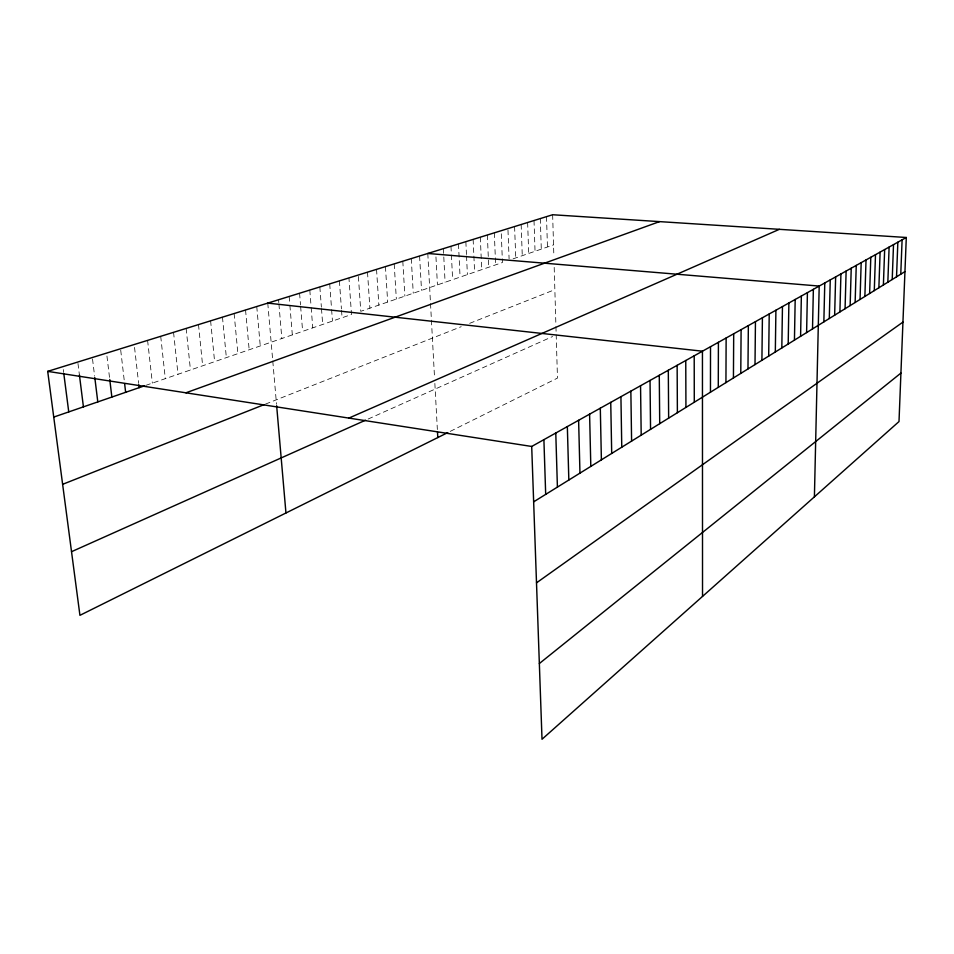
<?xml version="1.0" encoding="UTF-8"?>
<svg xmlns="http://www.w3.org/2000/svg" width="954" height="954" viewBox="0 0 954 954"><rect width="100%" height="100%" fill="white"/><g stroke="black" fill="none" stroke-linecap="round" stroke-linejoin="round"><path stroke-width="0.72" stroke-dasharray="4.77 3.58" d="M450.205 431.387L557.47 378.106L556.194 334.926M368.125 419.044L552.616 336.523M265.439 404.114L461.211 326.685M469.678 323.334L554.858 289.646M145.747 385.392L351.501 314.51L348.937 277.924M513.109 258.832L553.535 244.916M63.286 369.568L63.656 372.489M77.966 363.474L79.42 375.041M92.514 358.954L94.625 376.126M106.943 356.033L109.579 378.011M120.717 350.225L124.449 382.149M134.538 347.411L138.64 383.353M147.596 340.375L152.354 383.114M160.713 336.309L165.304 378.655M173.556 332.326L178.004 374.278M186.149 328.414L190.454 369.985M198.504 324.587L202.653 365.787M210.607 320.83L214.614 361.661M222.473 317.145L226.36 357.619M234.124 313.544L237.88 353.648M245.548 309.99L249.173 349.76M256.757 306.52L260.263 345.944M267.764 303.11L272.653 359.634M272.784 361.077L276.529 404.269M278.556 299.759L278.806 302.621M278.926 304.064L281.835 338.503M289.169 296.467L289.777 303.861M289.897 305.34L292.329 334.89M299.58 293.236L300.522 304.958M300.629 306.425L302.633 331.348M309.8 290.064L311.052 306.055M311.159 307.51L312.757 327.854M319.84 286.951L321.379 307.128M321.486 308.571L322.69 324.432M329.714 283.887L331.515 308.202M331.622 309.633L332.469 321.069M339.409 280.881L341.425 308.905M341.532 310.384L342.069 317.765M358.394 276.481L360.767 311.314L502.436 262.517L501.172 230.713M367.505 272.164L369.89 308.178M376.544 269.362L378.857 305.089M385.44 266.607L387.67 302.048M394.193 263.888L396.339 299.055M402.803 261.217L404.878 296.122M411.269 258.594L413.261 293.236M419.593 256.006L421.525 290.386M427.797 253.466L434.475 376.413M434.857 383.436L437.361 429.538M435.954 256.924L437.433 284.912M443.371 248.636L445.089 282.265M450.98 246.275L451.337 253.537M451.409 254.98L452.637 279.665M458.48 243.95L460.078 277.101M473.136 239.406L474.615 272.093M465.862 241.66L466.458 254.539M466.53 255.97L467.4 274.585M480.303 237.176L481.722 269.648M487.363 234.994L488.722 267.239M494.315 232.836L495.627 264.854M514.588 226.539L515.756 257.926M507.981 230.045L509.09 258.772M521.158 224.512L522.267 255.684M527.634 222.497L528.695 253.466M540.31 218.573L541.288 249.137M534.013 220.517L535.039 251.284M546.511 216.641L547.453 247.003M552.64 214.745L553.869 256.173M554.191 267.382L555.86 323.692M555.943 326.495L556.11 332.123"/><path stroke-width="1.43" d="M710.456 392.201L710.515 346.707M718.279 387.348L718.41 342.307M725.934 382.602L726.137 337.99M733.435 377.951L733.698 333.769M740.781 373.408L741.103 329.643M747.972 368.948L748.353 325.6M755.008 364.571L755.449 321.641M761.912 360.29L762.413 317.754M768.685 356.104L769.222 313.949M775.316 351.99L775.912 310.229M781.815 347.96L782.459 306.568M788.195 344L788.886 302.99M794.443 340.125L795.183 299.473M800.585 336.321L801.36 296.026M806.607 332.588L807.418 292.651M812.51 328.915L813.368 289.324M814.406 496.855L819.2 286.069L427.797 253.466M823.851 321.892L824.781 282.968M829.3 318.517L830.254 279.904M834.643 315.202L835.644 276.91M839.902 311.934L840.927 273.953M845.065 308.738L846.126 271.055M850.145 305.59L851.23 268.205M855.13 302.49L856.251 265.415M860.043 299.449L861.176 262.66M864.873 296.455L866.029 259.953M869.619 293.51L870.799 257.294M874.281 290.612L875.498 254.67M878.872 287.774L880.113 252.094M883.392 284.972L884.656 249.566M887.84 282.205L889.116 247.074M892.217 279.498L893.516 244.618M896.533 276.827L897.845 242.209M900.767 274.192L902.102 239.824M906.3 237.486L899.002 421.561L542.015 739.255L531.7 446.46L906.3 237.486L552.64 214.745L47.7 371.368L79.933 615.33L447.748 432.615M539.356 663.531L900.922 373.074M536.506 582.846L902.949 322.094M533.656 501.84L904.952 271.604M71.526 551.698L365.549 420.189M348.878 418.09L779.358 229.33M62.63 484.322L264.067 404.651M185.899 392.809L659.548 221.614M53.746 417.077L144.424 385.845M267.764 303.11L702.442 351.203L702.526 596.417M47.7 371.368L531.7 446.46M63.846 373.944L68.748 411.913M79.42 375.041L83.427 406.857M94.804 377.569L97.797 401.908M109.758 379.477L111.856 397.055M124.616 383.603L125.642 392.321M138.807 384.796L139.129 387.67M276.648 405.736L285.95 512.99M437.504 432.21L437.791 437.564M543.899 439.651L545.688 494.375M555.777 433.021L557.41 487.1M567.344 426.569L568.834 480.017M578.613 420.285L579.96 473.124M589.596 414.167L590.812 466.399M600.304 408.193L601.39 459.84M610.739 402.361L611.705 453.436M620.923 396.685L621.769 447.199M630.856 391.14L631.596 441.106M640.551 385.738L641.195 435.155M650.032 380.455L650.556 429.348M659.274 375.292L659.715 423.671M668.313 370.247L668.647 418.126M677.137 365.322L677.388 412.712M685.759 360.517L685.938 407.406M694.202 355.806L694.285 402.23"/></g></svg>
